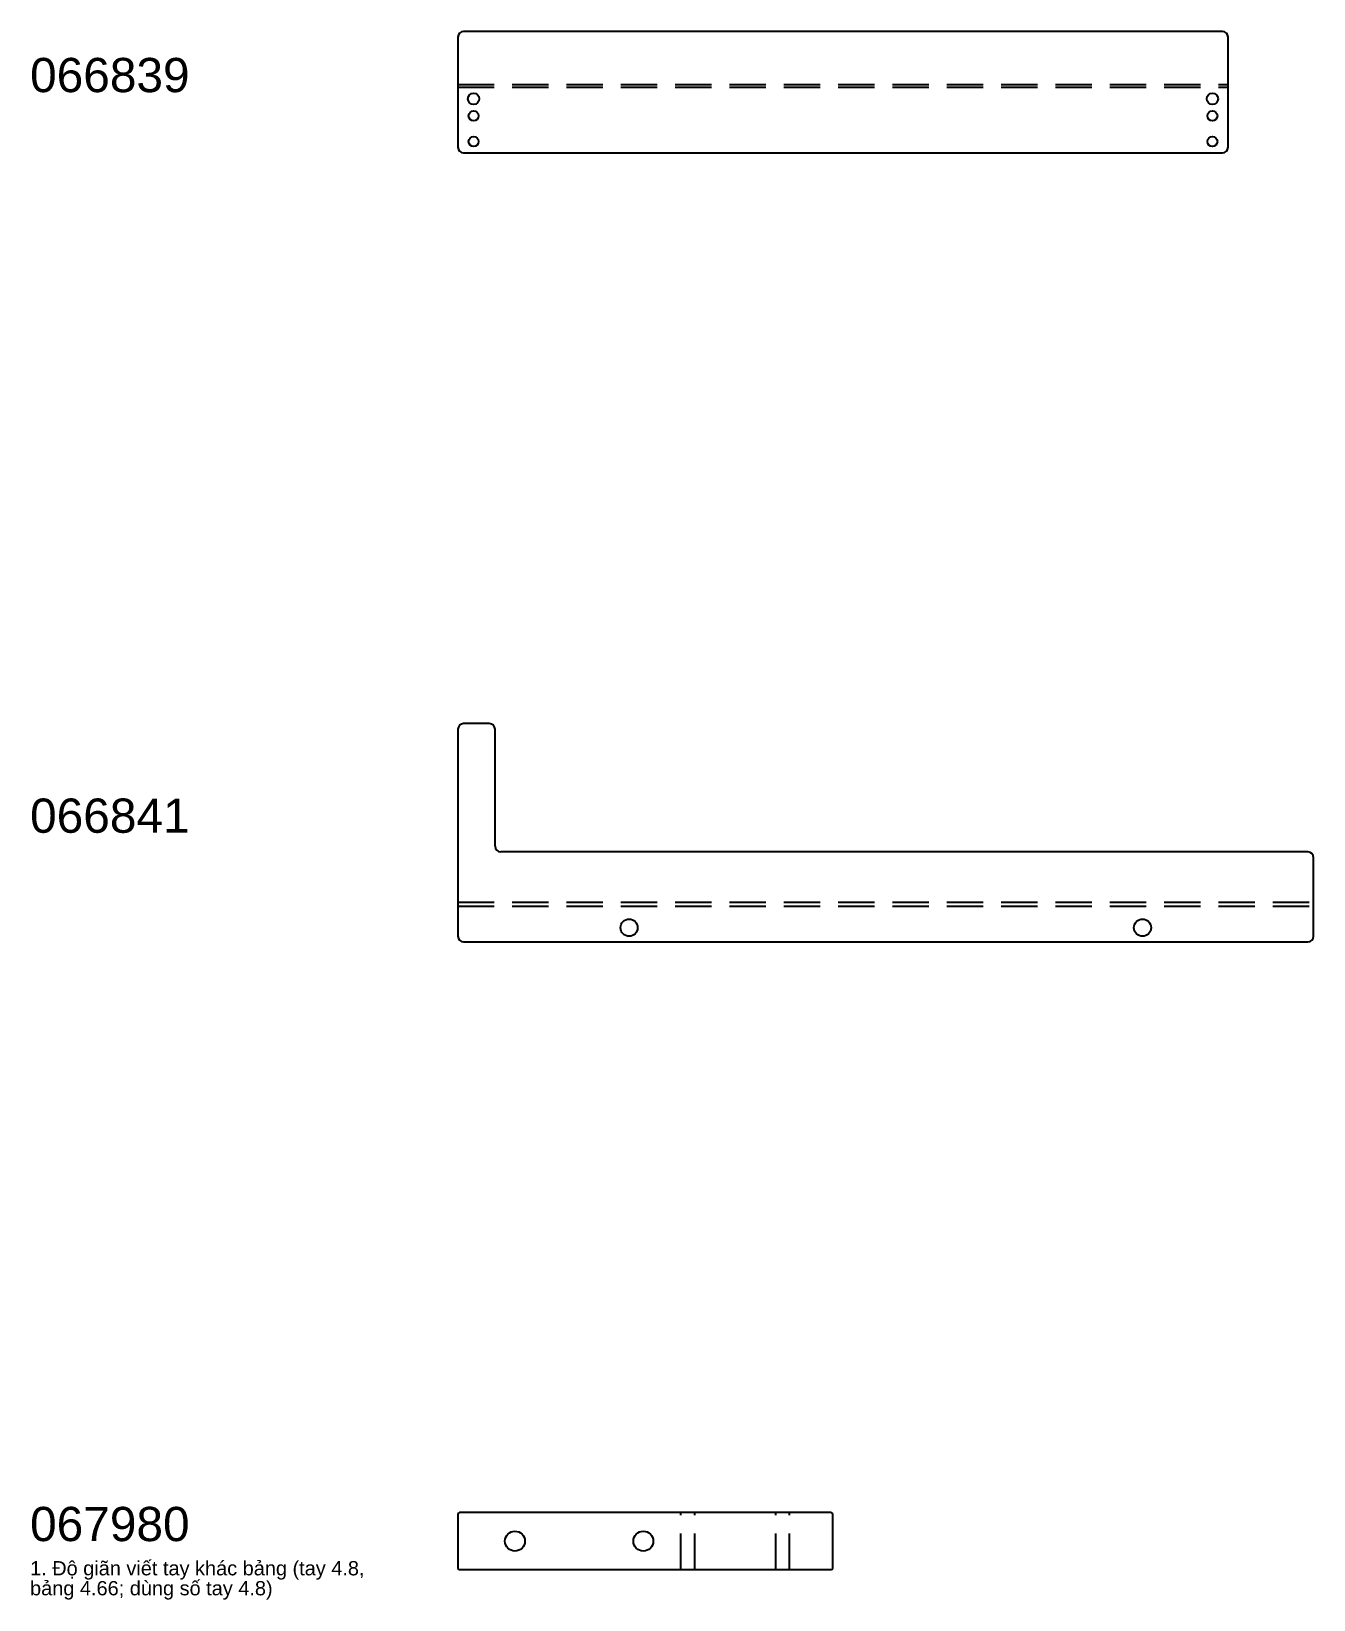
# Model space of a CAD drawing. Extents: x -150 to 300, y -11 to 539.
import ezdxf

# ---------------------------------------------------------------- set-up
doc = ezdxf.new("R2010")
doc.units = 0
doc.header["$MEASUREMENT"] = 0
doc.linetypes.add('DASHED', pattern=[19.05, 12.7, -6.35])
doc.layers.get('0').update_dxf_attribs({"linetype": 'CONTINUOUS'})
doc.styles.get("Standard").update_dxf_attribs({"font": 'arial.ttf'})

msp = doc.modelspace()

# ---------------------------------------------------------------- linework, layer by layer
for p, q in [((268, 539.16), (2, 539.16)), ((0, 537.16), (0, 498.54)), ((270, 498.54), (270, 537.16)), ((2, 496.54), (268, 496.54)), ((0, 294.54), (0, 222)), ((11, 296.54), (2, 296.54)), ((13, 253.54), (13, 294.54)), ((298, 251.54), (15, 251.54)), ((300, 222), (300, 249.54)), ((2, 220), (298, 220)), ((0, 19.5), (0, 0.5)), ((130.9, 20), (0.5, 20)), ((131.4, 0.5), (131.4, 19.5)), ((0.5, 0), (130.9, 0))]:
    msp.add_line(p, q)
at = {"linetype": 'DASHED'}
for p, q in [((0, 520.54), (270, 520.54)), ((0, 519.56), (270, 519.56)), ((0, 233.9), (300, 233.9)), ((0, 232.54), (300, 232.54)), ((78.2, 0), (78.2, 20)), ((83, 0), (83, 20)), ((111.4, 0), (111.4, 20)), ((116.2, 0), (116.2, 20))]:
    msp.add_line(p, q, dxfattribs=at)
for centre, radius in [((5.5, 515.54), 2), ((264.5, 515.54), 2), ((5.5, 509.54), 1.75), ((264.5, 509.54), 1.75), ((5.5, 500.54), 1.75), ((264.5, 500.54), 1.75), ((60, 225), 3), ((240, 225), 3), ((20, 10), 3.5), ((65, 10), 3.5)]:
    msp.add_circle(centre, radius)
for centre, radius, start, end in [((2, 537.16), 2, 90, 180), ((268, 537.16), 2, 0, 90), ((2, 498.54), 2, 180, 270), ((268, 498.54), 2, 270, 0), ((2, 294.54), 2, 90, 180), ((11, 294.54), 2, 0, 90), ((15, 253.54), 2, 180, 270), ((298, 249.54), 2, 0, 90), ((2, 222), 2, 180, 270), ((298, 222), 2, 270, 0), ((0.5, 19.5), 0.5, 90, 180), ((130.9, 19.5), 0.5, 0, 90), ((0.5, 0.5), 0.5, 180, 270), ((130.9, 0.5), 0.5, 270, 0)]:
    msp.add_arc(centre, radius, start, end)

# ---------------------------------------------------------------- texts
for s, p in [('066839', (-150, 517.85)), ('066841', (-150, 258.27)), ('067980', (-150, 10))]:
    msp.add_text(s, height=12).set_placement(p)
at = {"color": 6}
for s, p in [('1. Độ giãn viết tay khác bảng (tay 4.8,', (-150, -2)), ('bảng 4.66; dùng số tay 4.8)', (-150, -9))]:
    msp.add_text(s, height=5, dxfattribs=at).set_placement(p)

doc.saveas('drawing.dxf')
